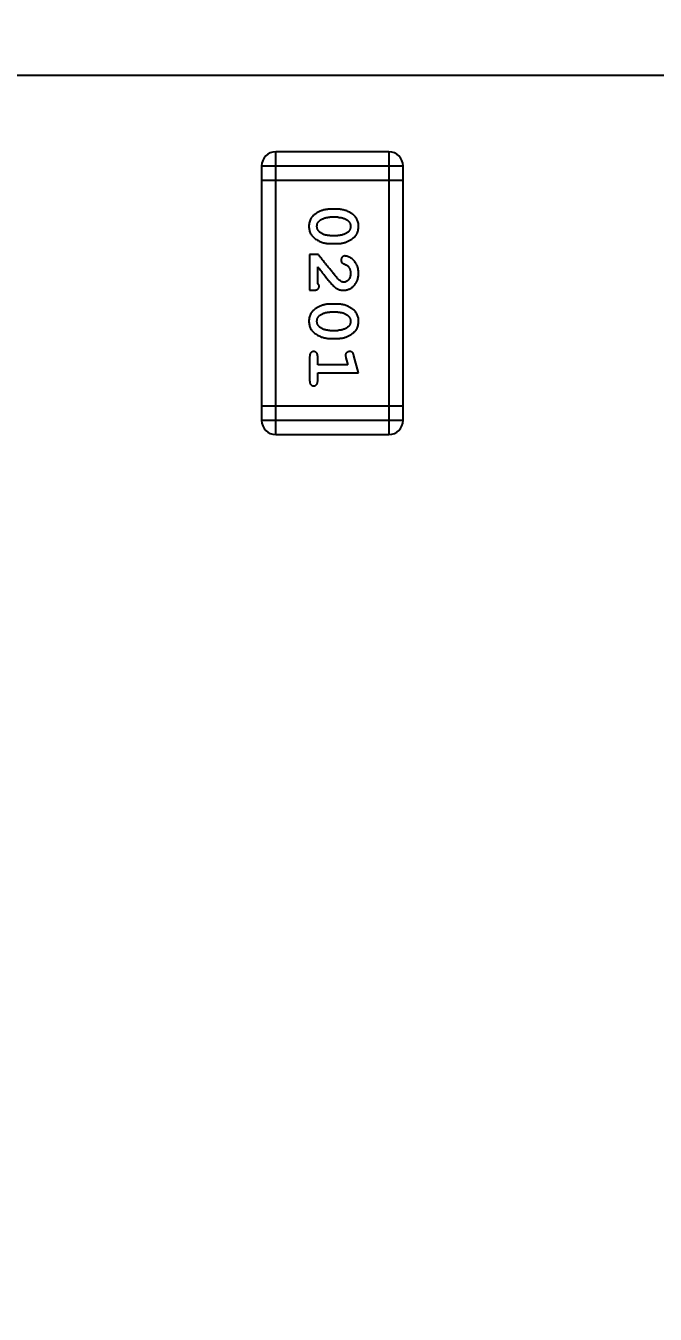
# Model space of a CAD drawing. Header units: millimetres. Extents: x 563 to 681, y 173 to 284.
# Drawn here: x 621.163 to 622.519, y 248.593 to 251.37 of the extents above; entities that cross this region are included whole.
import ezdxf

# ---------------------------------------------------------------- set-up
doc = ezdxf.new("R2010")
doc.units = ezdxf.units.MM
doc.header["$LTSCALE"] = 30.734
doc.header["$PDMODE"] = 3
doc.header["$PDSIZE"] = 0.3125
doc.layers.get('0').update_dxf_attribs({"linetype": 'CONTINUOUS'})
doc.layers.get('Defpoints').update_dxf_attribs({"linetype": 'CONTINUOUS'})
doc.layers.add('dim', color=6, linetype='CONTINUOUS', lineweight=9)
doc.styles.add('Verdana', font='verdana.ttf', dxfattribs={"height": 2.5})
doc.dimstyles.new('aaaaaaaa 3.0', dxfattribs={"dimtxt": 2.5, "dimasz": 1.5, "dimexe": 1.25, "dimexo": 0.625, "dimtad": 1, "dimdec": 1, "dimzin": 9, "dimdsep": 46, "dimtxsty": 'Verdana', "dimcen": 0, "dimazin": 0, "dimtfac": 1, "dimtofl": 0, "dimtmove": 0, "dimatfit": 3, "dimfxl": 1, "dimlwd": 25, "dimlwe": 25, "dimarcsym": 0})

# ---------------------------------------------------------------- blocks, each defined once
blk = doc.blocks.new('*D31')
at = {"layer": 'Defpoints', "color": 0}
for p in [(624.5854, 258.3689), (605.9773, 251.2628), (624.5854, 251.2628)]:
    blk.add_point(p, dxfattribs=at)
at = {"layer": 'dim', "color": 0, "lineweight": 25}
for p, q in [((623.9604, 258.3689), (604.7273, 258.3689)), ((605.9773, 256.8689), (605.9773, 252.7628)), ((623.9604, 251.2628), (604.7273, 251.2628))]:
    blk.add_line(p, q, dxfattribs=at)
at = {"layer": 'dim', "color": 0}
for points in [[(606.2273, 256.8689), (605.7273, 256.8689), (605.9773, 258.3689)], [(605.7273, 252.7628), (606.2273, 252.7628), (605.9773, 251.2628)]]:
    blk.add_solid(points, dxfattribs=at)
at = {"layer": 'dim', "color": 0, "insert": (604.0981, 254.8158), "char_height": 2.5, "attachment_point": 5, "rotation": 90, "style": 'Verdana'}
blk.add_mtext('7.1', dxfattribs=at)
blk = doc.blocks.new('*D32')
at = {"layer": 'Defpoints', "color": 0}
for p in [(624.5856, 251.3188), (610.3968, 245.3339), (624.5856, 238.4478)]:
    blk.add_point(p, dxfattribs=at)
at = {"layer": 'dim', "color": 0, "lineweight": 25}
for p, q in [((624.5856, 250.6938), (624.5856, 237.1978)), ((610.3968, 244.7089), (610.3968, 237.1978)), ((611.8968, 238.4478), (623.0856, 238.4478))]:
    blk.add_line(p, q, dxfattribs=at)
at = {"layer": 'dim', "color": 0}
for points in [[(611.8968, 238.6978), (611.8968, 238.1978), (610.3968, 238.4478)], [(623.0856, 238.1978), (623.0856, 238.6978), (624.5856, 238.4478)]]:
    blk.add_solid(points, dxfattribs=at)
at = {"layer": 'dim', "color": 0, "insert": (617.4912, 240.3488), "char_height": 2.5, "attachment_point": 5, "style": 'Verdana'}
blk.add_mtext('14.2', dxfattribs=at)

msp = doc.modelspace()

# ---------------------------------------------------------------- linework, layer by layer
at = {"linetype": 'Continuous'}
for p, q in [((621.7014, 250.4891), (621.7014, 251.0987)), ((621.9452, 251.0987), (621.7014, 251.0987)), ((621.9452, 251.0987), (621.9452, 250.4891)), ((621.6709, 251.0682), (621.6709, 250.5195)), ((621.6709, 251.0682), (621.9757, 251.0682)), ((621.9757, 250.5195), (621.9757, 251.0682)), ((621.6709, 251.0377), (621.9757, 251.0377)), ((621.8353, 250.9748), (621.8176, 250.9748)), ((621.835, 250.9575), (621.8178, 250.9575)), ((621.8178, 250.9181), (621.835, 250.9181)), ((621.8176, 250.9008), (621.8353, 250.9008)), ((621.7745, 250.8772), (621.7745, 250.8002)), ((621.7934, 250.8772), (621.7745, 250.8772)), ((621.7918, 250.8143), (621.7918, 250.8505)), ((621.7745, 250.8002), (621.7824, 250.8002)), ((621.8353, 250.7703), (621.8176, 250.7703)), ((621.835, 250.753), (621.8178, 250.753)), ((621.8176, 250.6963), (621.8353, 250.6963)), ((621.8178, 250.7136), (621.835, 250.7136)), ((621.7745, 250.657), (621.7745, 250.6051)), ((621.7918, 250.6397), (621.7918, 250.657)), ((621.8568, 250.6397), (621.7918, 250.6397)), ((621.8526, 250.6547), (621.8568, 250.6397)), ((621.8799, 250.6224), (621.87, 250.659)), ((621.7918, 250.6051), (621.7918, 250.6224)), ((621.7918, 250.6224), (621.8799, 250.6224)), ((621.9757, 250.55), (621.6709, 250.55)), ((621.9757, 250.5195), (621.6709, 250.5195)), ((621.7014, 250.4891), (621.9452, 250.4891))]:
    msp.add_line(p, q, dxfattribs=at)
for centre, start, end in [((621.7014, 251.0682), 90, 180), ((621.9452, 251.0682), 0, 90), ((621.7014, 250.5195), 180, 270), ((621.9452, 250.5195), 270, 0)]:
    msp.add_arc(centre, 0.0305, start, end, dxfattribs=at)
for points, knots in [([(621.8176, 250.9748), (621.8165, 250.9748), (621.8144, 250.9747), (621.8112, 250.9744), (621.808, 250.9739), (621.805, 250.9732), (621.8019, 250.9724), (621.7989, 250.9712), (621.796, 250.97), (621.7931, 250.9685), (621.7903, 250.9669), (621.7878, 250.9653), (621.7855, 250.9636), (621.7834, 250.962), (621.7815, 250.9603), (621.7798, 250.9586), (621.7784, 250.9569), (621.7768, 250.9545), (621.7752, 250.9513), (621.7739, 250.9471), (621.7731, 250.9426), (621.773, 250.9394), (621.7729, 250.9377)], [0, 0, 0, 0, 0.049886, 0.09882, 0.148132, 0.19689, 0.246038, 0.295176, 0.345305, 0.395692, 0.445312, 0.491875, 0.535813, 0.577009, 0.616081, 0.652689, 0.687585, 0.720206, 0.785062, 0.85223, 0.923759, 1, 1, 1, 1]), ([(621.8799, 250.938), (621.8799, 250.9394), (621.8798, 250.9422), (621.8791, 250.9463), (621.878, 250.9501), (621.8764, 250.9537), (621.8743, 250.957), (621.8718, 250.9601), (621.8688, 250.9629), (621.8655, 250.9653), (621.8619, 250.9675), (621.8582, 250.9694), (621.8545, 250.9711), (621.8507, 250.9724), (621.8469, 250.9735), (621.8431, 250.9742), (621.8392, 250.9747), (621.8366, 250.9747), (621.8353, 250.9748)], [0, 0, 0, 0, 0.06692, 0.130834, 0.19258, 0.252759, 0.312631, 0.373411, 0.436359, 0.501894, 0.568244, 0.632472, 0.69556, 0.757163, 0.818592, 0.878885, 0.939235, 1, 1, 1, 1]), ([(621.7902, 250.9377), (621.7903, 250.9383), (621.7903, 250.9396), (621.7905, 250.9414), (621.7909, 250.9431), (621.7915, 250.9447), (621.7923, 250.9461), (621.7932, 250.9475), (621.7943, 250.9487), (621.7951, 250.9495), (621.7955, 250.9498)], [0, 0, 0, 0, 0.139844, 0.271849, 0.399162, 0.521619, 0.6402, 0.758957, 0.87828, 1, 1, 1, 1]), ([(621.7955, 250.9498), (621.7963, 250.9504), (621.7979, 250.9517), (621.8005, 250.9532), (621.8031, 250.9545), (621.8058, 250.9556), (621.8087, 250.9564), (621.8116, 250.9571), (621.8147, 250.9574), (621.8168, 250.9574), (621.8178, 250.9575)], [0, 0, 0, 0, 0.124927, 0.248361, 0.370889, 0.492583, 0.61616, 0.741472, 0.869044, 1, 1, 1, 1]), ([(621.835, 250.9575), (621.8361, 250.9574), (621.8382, 250.9574), (621.8412, 250.9571), (621.8442, 250.9565), (621.847, 250.9557), (621.8496, 250.9547), (621.8522, 250.9534), (621.8546, 250.952), (621.8561, 250.9508), (621.8568, 250.9502)], [0, 0, 0, 0, 0.135446, 0.266257, 0.393419, 0.517936, 0.639137, 0.758785, 0.879345, 1, 1, 1, 1]), ([(621.8568, 250.9502), (621.8573, 250.9498), (621.8582, 250.949), (621.8594, 250.9477), (621.8604, 250.9463), (621.8612, 250.9447), (621.8618, 250.9432), (621.8623, 250.9415), (621.8626, 250.9397), (621.8626, 250.9385), (621.8626, 250.9379)], [0, 0, 0, 0, 0.13042, 0.256046, 0.378133, 0.498725, 0.620452, 0.742761, 0.869406, 1, 1, 1, 1]), ([(621.7729, 250.9377), (621.773, 250.9363), (621.7731, 250.9335), (621.7738, 250.9294), (621.7749, 250.9255), (621.7765, 250.922), (621.7785, 250.9186), (621.781, 250.9156), (621.784, 250.9128), (621.7874, 250.9103), (621.791, 250.9081), (621.7946, 250.9062), (621.7983, 250.9045), (621.8021, 250.9032), (621.8059, 250.9022), (621.8098, 250.9014), (621.8136, 250.9009), (621.8163, 250.9009), (621.8176, 250.9008)], [0, 0, 0, 0, 0.067217, 0.131051, 0.19272, 0.252824, 0.312745, 0.373449, 0.436041, 0.501494, 0.567761, 0.632087, 0.695096, 0.757109, 0.817993, 0.878657, 0.939311, 1, 1, 1, 1]), ([(621.796, 250.9254), (621.7956, 250.9258), (621.7947, 250.9266), (621.7935, 250.9279), (621.7925, 250.9293), (621.7917, 250.9308), (621.791, 250.9324), (621.7906, 250.9341), (621.7903, 250.9359), (621.7903, 250.9371), (621.7902, 250.9377)], [0, 0, 0, 0, 0.129853, 0.25607, 0.380154, 0.49978, 0.62208, 0.743277, 0.868791, 1, 1, 1, 1]), ([(621.8178, 250.9181), (621.8168, 250.9182), (621.8147, 250.9182), (621.8116, 250.9185), (621.8087, 250.9191), (621.8059, 250.9199), (621.8032, 250.9209), (621.8007, 250.9222), (621.7983, 250.9237), (621.7968, 250.9248), (621.796, 250.9254)], [0, 0, 0, 0, 0.135449, 0.266263, 0.393429, 0.516942, 0.639128, 0.758779, 0.879341, 1, 1, 1, 1]), ([(621.8573, 250.9257), (621.8565, 250.9251), (621.8549, 250.9239), (621.8524, 250.9224), (621.8497, 250.921), (621.847, 250.92), (621.8441, 250.9191), (621.8412, 250.9186), (621.8381, 250.9182), (621.8361, 250.9182), (621.835, 250.9181)], [0, 0, 0, 0, 0.125331, 0.248948, 0.371201, 0.494032, 0.616811, 0.742104, 0.868849, 1, 1, 1, 1]), ([(621.8353, 250.9008), (621.8364, 250.9009), (621.8385, 250.9009), (621.8417, 250.9012), (621.8448, 250.9017), (621.848, 250.9024), (621.851, 250.9033), (621.854, 250.9044), (621.857, 250.9057), (621.8599, 250.9072), (621.8626, 250.9088), (621.8651, 250.9105), (621.8675, 250.9121), (621.8696, 250.9138), (621.8714, 250.9155), (621.8731, 250.9172), (621.8745, 250.9189), (621.8761, 250.9213), (621.8777, 250.9245), (621.879, 250.9286), (621.8798, 250.9332), (621.8799, 250.9363), (621.8799, 250.938)], [0, 0, 0, 0, 0.049855, 0.099516, 0.148482, 0.19758, 0.246804, 0.296268, 0.346517, 0.397047, 0.446826, 0.49336, 0.537801, 0.579207, 0.617974, 0.654833, 0.689171, 0.722088, 0.786392, 0.853518, 0.924186, 1, 1, 1, 1]), ([(621.8626, 250.9379), (621.8626, 250.9372), (621.8626, 250.936), (621.8623, 250.9342), (621.8619, 250.9325), (621.8613, 250.9309), (621.8606, 250.9294), (621.8597, 250.9281), (621.8586, 250.9268), (621.8577, 250.9261), (621.8573, 250.9257)], [0, 0, 0, 0, 0.138115, 0.270177, 0.397547, 0.520057, 0.63869, 0.757499, 0.878226, 1, 1, 1, 1]), ([(621.8384, 250.8222), (621.8379, 250.8227), (621.8369, 250.8236), (621.8354, 250.8252), (621.8337, 250.8271), (621.8317, 250.8293), (621.8296, 250.8318), (621.8273, 250.8345), (621.8248, 250.8375), (621.822, 250.8408), (621.8191, 250.8444), (621.816, 250.8482), (621.8127, 250.8524), (621.8092, 250.8568), (621.8056, 250.8615), (621.8017, 250.8665), (621.7976, 250.8718), (621.7948, 250.8754), (621.7934, 250.8772)], [0, 0, 0, 0, 0.026647, 0.057942, 0.094152, 0.134806, 0.180631, 0.231142, 0.286385, 0.346321, 0.411439, 0.481035, 0.555329, 0.634592, 0.718826, 0.807759, 0.901393, 1, 1, 1, 1]), ([(621.8506, 250.8741), (621.85, 250.8741), (621.849, 250.874), (621.8474, 250.8735), (621.846, 250.8726), (621.8447, 250.8715), (621.8436, 250.8702), (621.8428, 250.8686), (621.8422, 250.867), (621.8422, 250.8659), (621.8422, 250.8653)], [0, 0, 0, 0, 0.120856, 0.239483, 0.360995, 0.490166, 0.620982, 0.746416, 0.870253, 1, 1, 1, 1]), ([(621.8422, 250.8653), (621.8422, 250.8648), (621.8422, 250.8638), (621.8425, 250.8625), (621.843, 250.8612), (621.8436, 250.8601), (621.8445, 250.859), (621.8457, 250.8582), (621.8471, 250.8574), (621.8482, 250.857), (621.8487, 250.8568)], [0, 0, 0, 0, 0.127347, 0.246131, 0.359406, 0.470543, 0.586092, 0.711469, 0.847022, 1, 1, 1, 1]), ([(621.8799, 250.8368), (621.8799, 250.8385), (621.8797, 250.8419), (621.8789, 250.8468), (621.8775, 250.8516), (621.8755, 250.8561), (621.873, 250.8602), (621.8702, 250.8639), (621.8669, 250.867), (621.8633, 250.8695), (621.8598, 250.8715), (621.8565, 250.8729), (621.8534, 250.8739), (621.8515, 250.874), (621.8506, 250.8741)], [0, 0, 0, 0, 0.098286, 0.193983, 0.289056, 0.384352, 0.477435, 0.566197, 0.652355, 0.737986, 0.818188, 0.887401, 0.94802, 1, 1, 1, 1]), ([(621.7918, 250.8505), (621.7934, 250.8485), (621.7964, 250.8447), (621.8007, 250.8392), (621.8046, 250.8342), (621.8082, 250.8298), (621.8114, 250.8258), (621.8142, 250.8224), (621.8166, 250.8195), (621.8182, 250.8177), (621.8189, 250.8169)], [0, 0, 0, 0, 0.176662, 0.337826, 0.484741, 0.617764, 0.73494, 0.837793, 0.926412, 1, 1, 1, 1]), ([(621.8472, 250.8002), (621.8483, 250.8002), (621.8505, 250.8003), (621.8537, 250.8007), (621.8568, 250.8016), (621.8598, 250.8027), (621.8626, 250.8041), (621.8653, 250.8059), (621.8679, 250.808), (621.8704, 250.8104), (621.8726, 250.8131), (621.8746, 250.8159), (621.8762, 250.819), (621.8776, 250.8222), (621.8786, 250.8256), (621.8794, 250.8292), (621.8798, 250.8329), (621.8799, 250.8355), (621.8799, 250.8368)], [0, 0, 0, 0, 0.060981, 0.120256, 0.178148, 0.236115, 0.293993, 0.352864, 0.413358, 0.476056, 0.539296, 0.602396, 0.665116, 0.728325, 0.792919, 0.859317, 0.928302, 1, 1, 1, 1]), ([(621.8626, 250.837), (621.8626, 250.8355), (621.8625, 250.8329), (621.8616, 250.829), (621.8603, 250.8257), (621.8583, 250.8228), (621.8561, 250.8205), (621.8536, 250.8187), (621.8509, 250.8177), (621.849, 250.8175), (621.8481, 250.8175)], [0, 0, 0, 0, 0.156344, 0.299348, 0.4327, 0.561, 0.682299, 0.791883, 0.89611, 1, 1, 1, 1]), ([(621.8487, 250.8568), (621.8496, 250.8565), (621.8513, 250.8559), (621.8536, 250.8547), (621.8556, 250.8534), (621.8567, 250.8523), (621.8572, 250.8518)], [0, 0, 0, 0, 0.285518, 0.544185, 0.781367, 1, 1, 1, 1]), ([(621.8572, 250.8518), (621.8577, 250.8513), (621.8585, 250.8503), (621.8596, 250.8487), (621.8605, 250.847), (621.8613, 250.8451), (621.8619, 250.8432), (621.8623, 250.8412), (621.8626, 250.8391), (621.8626, 250.8377), (621.8626, 250.837)], [0, 0, 0, 0, 0.121873, 0.243139, 0.363336, 0.485133, 0.607572, 0.734701, 0.864814, 1, 1, 1, 1]), ([(621.7824, 250.8002), (621.7834, 250.8002), (621.7854, 250.8002), (621.7881, 250.8007), (621.7904, 250.8013), (621.7921, 250.8024), (621.7934, 250.8037), (621.7943, 250.8052), (621.7949, 250.8069), (621.7949, 250.8082), (621.795, 250.8088)], [0, 0, 0, 0, 0.1844, 0.34094, 0.473574, 0.586824, 0.690029, 0.789175, 0.890445, 1, 1, 1, 1]), ([(621.795, 250.8088), (621.7949, 250.8093), (621.7948, 250.8102), (621.7942, 250.8116), (621.7932, 250.813), (621.7923, 250.8139), (621.7918, 250.8143)], [0, 0, 0, 0, 0.20611, 0.432681, 0.695597, 1, 1, 1, 1]), ([(621.8189, 250.8169), (621.8196, 250.816), (621.8211, 250.8143), (621.8233, 250.812), (621.8254, 250.8099), (621.8274, 250.808), (621.8293, 250.8064), (621.8311, 250.805), (621.8327, 250.8039), (621.8348, 250.8028), (621.8373, 250.8017), (621.8405, 250.8008), (621.8438, 250.8002), (621.846, 250.8002), (621.8472, 250.8002)], [0, 0, 0, 0, 0.103002, 0.197728, 0.285279, 0.365235, 0.437224, 0.502446, 0.560545, 0.611446, 0.707576, 0.80349, 0.900532, 1, 1, 1, 1]), ([(621.8481, 250.8175), (621.8473, 250.8175), (621.8457, 250.8176), (621.8432, 250.8186), (621.8407, 250.8202), (621.8392, 250.8215), (621.8384, 250.8222)], [0, 0, 0, 0, 0.212836, 0.442809, 0.70317, 1, 1, 1, 1]), ([(621.8176, 250.7703), (621.8165, 250.7702), (621.8144, 250.7702), (621.8112, 250.7699), (621.808, 250.7694), (621.805, 250.7687), (621.8019, 250.7679), (621.7989, 250.7667), (621.796, 250.7655), (621.7931, 250.764), (621.7903, 250.7624), (621.7878, 250.7608), (621.7855, 250.7591), (621.7834, 250.7575), (621.7815, 250.7558), (621.7798, 250.7541), (621.7784, 250.7524), (621.7768, 250.75), (621.7752, 250.7468), (621.7739, 250.7426), (621.7731, 250.738), (621.773, 250.7349), (621.7729, 250.7332)], [0, 0, 0, 0, 0.049886, 0.09882, 0.148132, 0.19689, 0.246038, 0.295176, 0.345305, 0.395692, 0.445312, 0.491875, 0.535813, 0.577009, 0.616081, 0.652689, 0.687585, 0.720206, 0.785062, 0.85223, 0.923759, 1, 1, 1, 1]), ([(621.7955, 250.7453), (621.7963, 250.7459), (621.7979, 250.7472), (621.8005, 250.7487), (621.8031, 250.75), (621.8058, 250.7511), (621.8087, 250.7519), (621.8116, 250.7525), (621.8147, 250.7529), (621.8168, 250.7529), (621.8178, 250.753)], [0, 0, 0, 0, 0.124927, 0.248361, 0.370889, 0.492583, 0.61616, 0.741472, 0.869044, 1, 1, 1, 1]), ([(621.835, 250.753), (621.8361, 250.7529), (621.8382, 250.7529), (621.8412, 250.7526), (621.8442, 250.752), (621.847, 250.7512), (621.8496, 250.7502), (621.8522, 250.7489), (621.8546, 250.7475), (621.8561, 250.7463), (621.8568, 250.7457)], [0, 0, 0, 0, 0.135446, 0.266257, 0.393419, 0.517936, 0.639137, 0.758785, 0.879345, 1, 1, 1, 1]), ([(621.8799, 250.7335), (621.8799, 250.7349), (621.8798, 250.7377), (621.8791, 250.7418), (621.878, 250.7456), (621.8764, 250.7492), (621.8743, 250.7525), (621.8718, 250.7556), (621.8688, 250.7583), (621.8655, 250.7608), (621.8619, 250.763), (621.8582, 250.7649), (621.8545, 250.7666), (621.8507, 250.7679), (621.8469, 250.769), (621.8431, 250.7697), (621.8392, 250.7702), (621.8366, 250.7702), (621.8353, 250.7703)], [0, 0, 0, 0, 0.06692, 0.130834, 0.19258, 0.252759, 0.312631, 0.373411, 0.436359, 0.501894, 0.568244, 0.632472, 0.69556, 0.757163, 0.818592, 0.878885, 0.939235, 1, 1, 1, 1]), ([(621.7729, 250.7332), (621.773, 250.7318), (621.7731, 250.729), (621.7738, 250.7249), (621.7749, 250.721), (621.7765, 250.7175), (621.7785, 250.7141), (621.781, 250.7111), (621.784, 250.7083), (621.7874, 250.7058), (621.791, 250.7036), (621.7946, 250.7017), (621.7983, 250.7), (621.8021, 250.6987), (621.8059, 250.6976), (621.8098, 250.6969), (621.8136, 250.6964), (621.8163, 250.6964), (621.8176, 250.6963)], [0, 0, 0, 0, 0.067217, 0.131051, 0.19272, 0.252824, 0.312745, 0.373449, 0.436041, 0.501494, 0.567761, 0.632087, 0.695096, 0.757109, 0.817993, 0.878657, 0.939311, 1, 1, 1, 1]), ([(621.7902, 250.7332), (621.7903, 250.7338), (621.7903, 250.7351), (621.7905, 250.7369), (621.7909, 250.7386), (621.7915, 250.7402), (621.7923, 250.7416), (621.7932, 250.743), (621.7943, 250.7442), (621.7951, 250.7449), (621.7955, 250.7453)], [0, 0, 0, 0, 0.139844, 0.271849, 0.399162, 0.521619, 0.6402, 0.758957, 0.87828, 1, 1, 1, 1]), ([(621.796, 250.7209), (621.7956, 250.7213), (621.7947, 250.7221), (621.7935, 250.7234), (621.7925, 250.7248), (621.7917, 250.7263), (621.791, 250.7279), (621.7906, 250.7296), (621.7903, 250.7314), (621.7903, 250.7326), (621.7902, 250.7332)], [0, 0, 0, 0, 0.129853, 0.25607, 0.380154, 0.49978, 0.62208, 0.743277, 0.868791, 1, 1, 1, 1]), ([(621.8178, 250.7136), (621.8168, 250.7137), (621.8147, 250.7137), (621.8116, 250.714), (621.8087, 250.7146), (621.8059, 250.7154), (621.8032, 250.7164), (621.8007, 250.7177), (621.7983, 250.7191), (621.7968, 250.7203), (621.796, 250.7209)], [0, 0, 0, 0, 0.135449, 0.266263, 0.393429, 0.516942, 0.639128, 0.758779, 0.879341, 1, 1, 1, 1]), ([(621.8573, 250.7212), (621.8565, 250.7206), (621.8549, 250.7194), (621.8524, 250.7179), (621.8497, 250.7165), (621.847, 250.7155), (621.8441, 250.7146), (621.8412, 250.7141), (621.8381, 250.7137), (621.8361, 250.7137), (621.835, 250.7136)], [0, 0, 0, 0, 0.125331, 0.248948, 0.371201, 0.494032, 0.616811, 0.742104, 0.868849, 1, 1, 1, 1]), ([(621.8353, 250.6963), (621.8364, 250.6963), (621.8385, 250.6964), (621.8417, 250.6967), (621.8448, 250.6972), (621.848, 250.6979), (621.851, 250.6988), (621.854, 250.6999), (621.857, 250.7012), (621.8599, 250.7027), (621.8626, 250.7043), (621.8651, 250.7059), (621.8675, 250.7076), (621.8696, 250.7093), (621.8714, 250.711), (621.8731, 250.7127), (621.8745, 250.7144), (621.8761, 250.7168), (621.8777, 250.72), (621.879, 250.7241), (621.8798, 250.7287), (621.8799, 250.7318), (621.8799, 250.7335)], [0, 0, 0, 0, 0.049855, 0.099516, 0.148482, 0.19758, 0.246804, 0.296268, 0.346517, 0.397047, 0.446826, 0.49336, 0.537801, 0.579207, 0.617974, 0.654833, 0.689171, 0.722088, 0.786392, 0.853518, 0.924186, 1, 1, 1, 1]), ([(621.8568, 250.7457), (621.8573, 250.7453), (621.8582, 250.7445), (621.8594, 250.7432), (621.8604, 250.7418), (621.8612, 250.7402), (621.8618, 250.7386), (621.8623, 250.7369), (621.8626, 250.7352), (621.8626, 250.734), (621.8626, 250.7333)], [0, 0, 0, 0, 0.13042, 0.256046, 0.378133, 0.498725, 0.620452, 0.742761, 0.869406, 1, 1, 1, 1]), ([(621.8626, 250.7333), (621.8626, 250.7327), (621.8626, 250.7315), (621.8623, 250.7297), (621.8619, 250.728), (621.8613, 250.7264), (621.8606, 250.7249), (621.8597, 250.7236), (621.8586, 250.7223), (621.8577, 250.7216), (621.8573, 250.7212)], [0, 0, 0, 0, 0.138115, 0.270177, 0.397547, 0.520057, 0.63869, 0.757499, 0.878226, 1, 1, 1, 1]), ([(621.7832, 250.668), (621.7826, 250.668), (621.7814, 250.6679), (621.7797, 250.6674), (621.7782, 250.6666), (621.7768, 250.6654), (621.7758, 250.6639), (621.775, 250.6619), (621.7746, 250.6596), (621.7745, 250.6579), (621.7745, 250.657)], [0, 0, 0, 0, 0.115051, 0.223278, 0.329269, 0.437893, 0.554681, 0.682591, 0.83103, 1, 1, 1, 1]), ([(621.7918, 250.657), (621.7918, 250.6579), (621.7918, 250.6596), (621.7913, 250.6619), (621.7905, 250.6639), (621.7895, 250.6654), (621.7881, 250.6666), (621.7866, 250.6674), (621.785, 250.6679), (621.7838, 250.668), (621.7832, 250.668)], [0, 0, 0, 0, 0.169102, 0.317658, 0.446239, 0.563118, 0.671828, 0.776546, 0.884858, 1, 1, 1, 1]), ([(621.8609, 250.668), (621.8602, 250.668), (621.859, 250.6679), (621.8573, 250.6675), (621.8557, 250.6668), (621.8543, 250.6657), (621.8531, 250.6645), (621.8522, 250.6632), (621.8517, 250.6617), (621.8516, 250.6606), (621.8516, 250.6601)], [0, 0, 0, 0, 0.138815, 0.27042, 0.39836, 0.52875, 0.654955, 0.771147, 0.884581, 1, 1, 1, 1]), ([(621.87, 250.659), (621.8698, 250.6598), (621.8693, 250.6614), (621.8685, 250.6635), (621.8675, 250.6651), (621.8665, 250.6663), (621.8653, 250.6671), (621.864, 250.6676), (621.8625, 250.668), (621.8614, 250.668), (621.8609, 250.668)], [0, 0, 0, 0, 0.187321, 0.344927, 0.475328, 0.579604, 0.674244, 0.773631, 0.882025, 1, 1, 1, 1]), ([(621.8516, 250.6601), (621.8516, 250.6598), (621.8517, 250.659), (621.8519, 250.6578), (621.8522, 250.6563), (621.8525, 250.6553), (621.8526, 250.6547)], [0, 0, 0, 0, 0.183151, 0.413144, 0.682305, 1, 1, 1, 1]), ([(621.7745, 250.6051), (621.7745, 250.6042), (621.7746, 250.6025), (621.775, 250.6002), (621.7758, 250.5982), (621.7769, 250.5967), (621.7782, 250.5955), (621.7797, 250.5947), (621.7814, 250.5942), (621.7826, 250.5941), (621.7832, 250.5941)], [0, 0, 0, 0, 0.169012, 0.317488, 0.445429, 0.560977, 0.67065, 0.776666, 0.88492, 1, 1, 1, 1]), ([(621.7832, 250.5941), (621.7838, 250.5941), (621.785, 250.5942), (621.7866, 250.5947), (621.7881, 250.5955), (621.7895, 250.5967), (621.7905, 250.5982), (621.7913, 250.6002), (621.7918, 250.6025), (621.7918, 250.6042), (621.7918, 250.6051)], [0, 0, 0, 0, 0.11517, 0.223509, 0.328254, 0.438012, 0.553651, 0.682263, 0.830856, 1, 1, 1, 1])]:
    msp.add_open_spline(points, degree=3, knots=knots, dxfattribs=at)

# ---------------------------------------------------------------- dimensions: what is measured, and where the dimension line sits
at = {"layer": 'dim'}
dim = msp.add_linear_dim(base=(605.9773, 251.2628), p1=(624.5854, 258.3689), p2=(624.5854, 251.2628), angle=90, dimstyle='aaaaaaaa 3.0', dxfattribs=at)
dim.commit()
dim.dimension.update_dxf_attribs({"geometry": '*D31', "text_midpoint": (604.0981, 254.8158)})
dim = msp.add_linear_dim(base=(624.5856, 238.4478), p1=(610.3968, 245.3339), p2=(624.5856, 251.3188), dimstyle='aaaaaaaa 3.0', dxfattribs=at)
dim.commit()
dim.dimension.update_dxf_attribs({"geometry": '*D32', "text_midpoint": (617.4912, 240.3488)})

doc.saveas('drawing.dxf')
